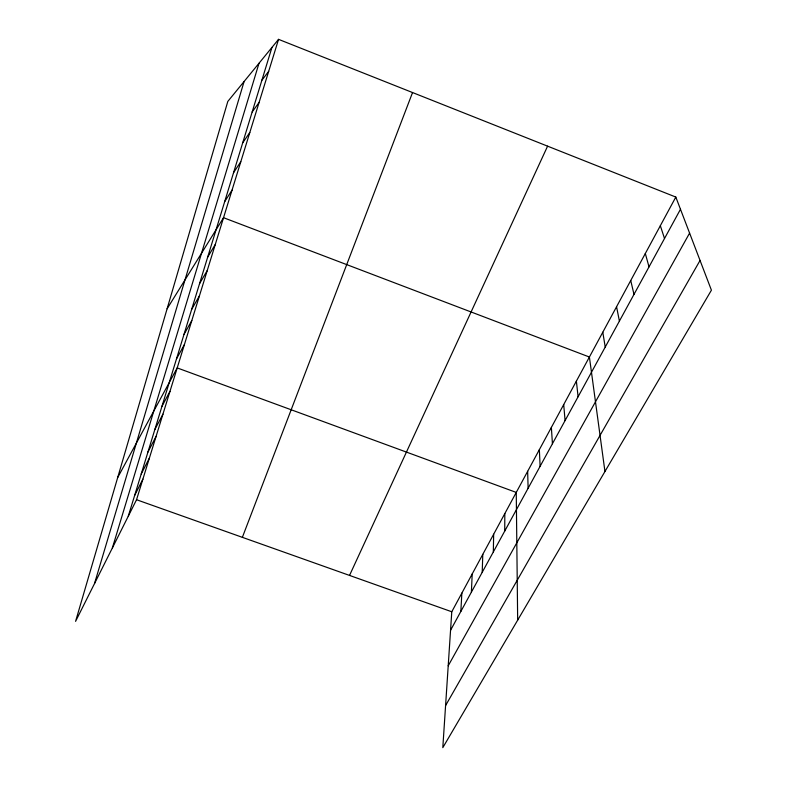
<?xml version="1.0" encoding="UTF-8"?>
<svg xmlns="http://www.w3.org/2000/svg" width="787" height="787" viewBox="0 0 787 787"><rect width="100%" height="100%" fill="white"/><g stroke="black" fill="none" stroke-linecap="round" stroke-linejoin="round"><path stroke-width="1.18" d="M504.733 531.068L504.811 513.596M493.331 551.953L493.656 534.245M482.215 572.297L482.785 554.363M471.393 592.119L472.19 573.969M460.838 611.44L461.861 593.103M675.817 197.065L451.777 611.765L442.806 747.65L711.418 290.187L675.817 197.065L278.549 39.35L227.817 101.425L75.582 621.356L136.544 499.725L278.549 39.35M94.509 583.58L244.098 81.504M112.364 547.978L259.002 63.265M128.271 516.233L271.938 47.436M242.366 537.334L412.545 92.551M349.536 575.425L547.585 146.166M134.656 495.417L142.89 479.155M141.198 474.04L149.402 458.044M147.926 452.092L156.082 436.392M154.832 429.564L162.939 414.169M161.925 406.407L169.972 391.346M117.706 477.502L177.203 367.913L516.252 492.416L517.669 620.146M450.558 630.279L680.48 209.273M176.495 358.882L184.414 344.549M448.206 665.802L689.599 233.109M183.971 334.485L191.812 320.545M445.58 705.575L700.046 260.458M191.654 309.409L199.416 295.892M199.564 283.615L207.237 270.551M207.689 257.074L215.264 244.501M167.11 308.77L223.538 217.704L589.404 357.023L604.947 471.511M224.679 201.629L232.037 190.139M233.562 172.658L240.792 161.748M242.721 142.791L249.804 132.521M252.155 112L259.1 102.408M261.894 80.225L268.672 71.361M136.544 499.725L451.777 611.765M660.342 225.712L664.513 238.51M645.32 253.512L649.019 266.872M630.731 280.516L633.997 294.387M616.565 306.743L619.408 321.106M602.793 332.232L605.233 347.047M576.379 381.124L578.091 396.756M563.708 404.587L565.076 420.573M551.372 427.42L552.425 443.75M539.361 449.652L540.108 466.298M527.654 471.315L528.116 488.245"/></g></svg>
